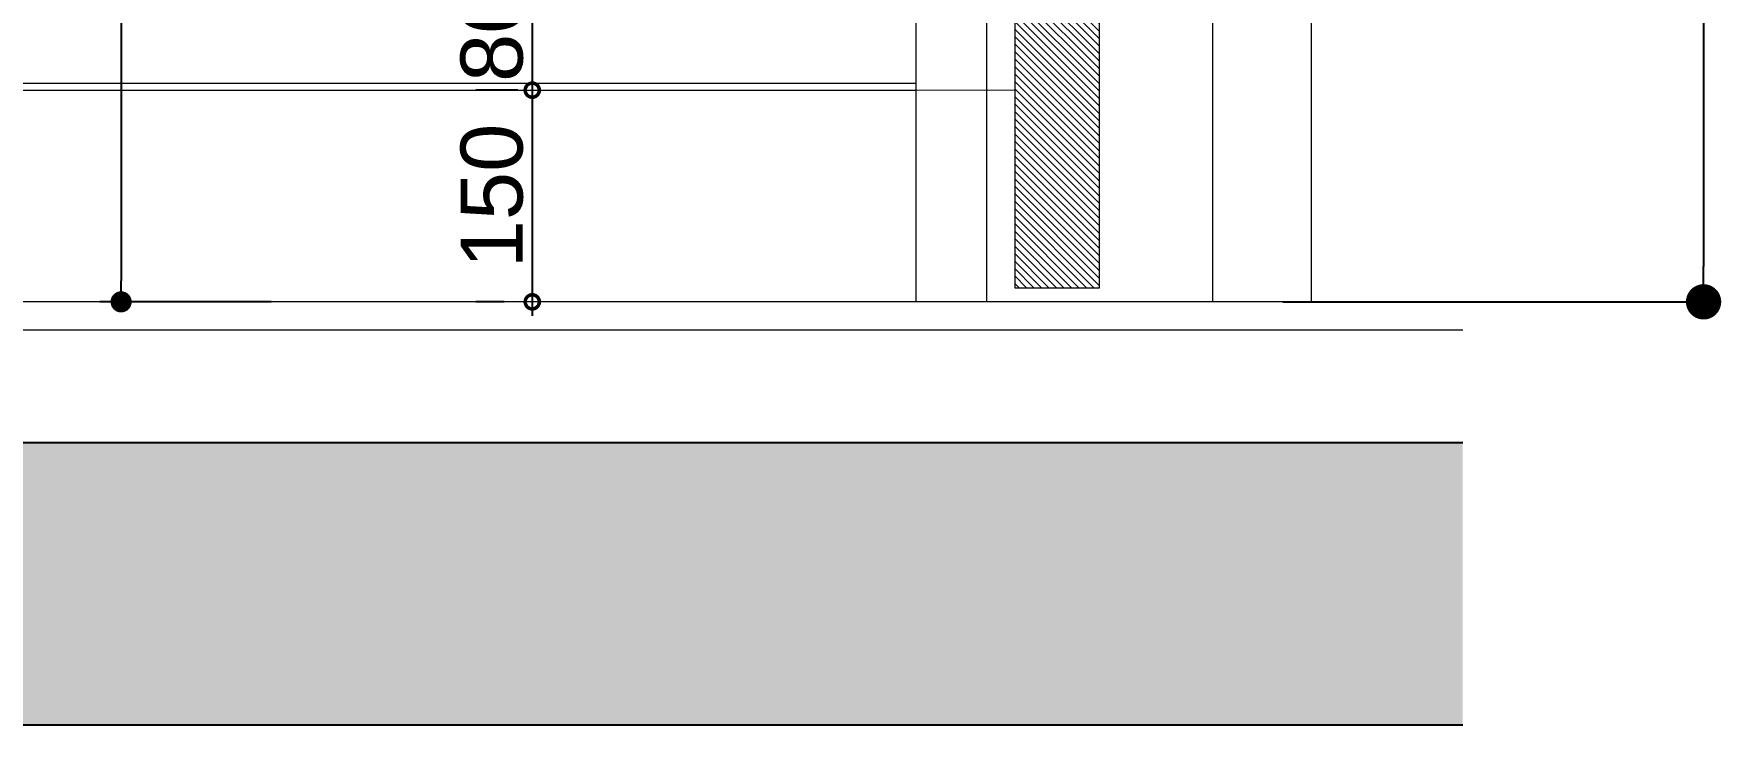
# Model space of a CAD drawing. Header units: inches. Extents: x 230831 to 416194, y 441295 to 526666.
# Drawn here: x 244345 to 245541, y 449117 to 449607 of the extents above; entities that cross this region are included whole.
import ezdxf

# ---------------------------------------------------------------- set-up
doc = ezdxf.new("R2010")
doc.units = ezdxf.units.IN
doc.header["$MEASUREMENT"] = 0
for name, color, linetype in [('8', 8, 'Continuous'), ('A-DIMESNION-1', 7, 'Continuous'), ('CQ section wall', 3, 'Continuous'), ('CQ SPOT DETAIL DIMENSION', 9, 'Continuous'), ('WOOD', 23, 'Continuous'), ('xref grd floor$2$CQ Wall hatch_CHB', 8, 'Continuous')]:
    doc.layers.add(name, color=color, linetype=linetype)
for name, color, linetype, lineweight in [('CQ gypsum 2', 42, 'Continuous', 0), ('CQ Section Flooring fin.', 6, 'Continuous', 0), ('CQ Wood', 30, 'Continuous', 0), ('Marble', 6, 'Continuous', 0)]:
    doc.layers.add(name, color=color, linetype=linetype, lineweight=lineweight)
doc.styles.get("Standard").update_dxf_attribs({"font": 'arial.ttf'})
doc.dimstyles.new('chester 15', dxfattribs={"dimscale": 0.15, "dimtxt": 150, "dimasz": 100, "dimexe": 100, "dimexo": 0, "dimgap": 80, "dimtad": 1, "dimdec": 0, "dimzin": 0, "dimdsep": 46, "dimtxsty": 'Standard', "dimblk": 'DOT', "dimcen": 100, "dimclrd": 1, "dimclre": 1, "dimclrt": 3, "dimadec": 0, "dimazin": 0, "dimtfac": 1, "dimtdec": 0, "dimtofl": 0, "dimtmove": 0, "dimatfit": 3, "dimfxl": 1, "dimtolj": 1, "dimtzin": 0, "dimlwd": -1, "dimarcsym": 0})
doc.dimstyles.new('chester 25', dxfattribs={"dimscale": 0.25, "dimtxt": 150, "dimasz": 100, "dimexe": 10, "dimexo": 20, "dimgap": 80, "dimtad": 1, "dimdec": 0, "dimzin": 0, "dimdsep": 46, "dimtxsty": 'Standard', "dimblk": 'DOT', "dimcen": 50, "dimclrd": 1, "dimclre": 1, "dimclrt": 3, "dimadec": 0, "dimazin": 0, "dimtfac": 1, "dimtdec": 0, "dimtofl": 0, "dimtmove": 0, "dimatfit": 3, "dimfxl": 1, "dimtolj": 1, "dimtzin": 0, "dimlwd": -1, "dimarcsym": 0})
doc.dimstyles.new('CQ Anno', dxfattribs={"dimscale": 40, "dimtxt": 2.2, "dimasz": 200, "dimexe": 1, "dimexo": 0.5, "dimgap": 0.5, "dimtad": 1, "dimrnd": 1, "dimdsep": 46, "dimtxsty": 'Standard', "dimblk": 'DOTSMALL', "dimcen": 0.0025, "dimdle": 0.5, "dimclrd": 8, "dimclre": 8, "dimclrt": 53, "dimazin": 2, "dimtfac": 1, "dimtix": 1, "dimtmove": 1, "dimatfit": 0, "dimfxl": 50, "dimtolj": 1, "dimtzin": 0, "dimlwd": -1, "dimarcsym": 1})

# ---------------------------------------------------------------- blocks, each defined once
blk = doc.blocks.new('SECTION A AND B')
at = {"layer": 'xref grd floor$2$CQ Wall hatch_CHB', "extrusion": (2.77242e-08, -3.39709e-09, 1)}
h = blk.add_hatch(dxfattribs=at)
h.set_pattern_fill('AR-CONC', color=256, scale=10, angle=-13.9714, style=0)
h.set_pattern_definition([(36.028577, (-1e-13, 0), (68.08902, -23.40695), [7.5, -82.5]), (341.028577, (-1e-13, 0), (4.696116, 76.343932), [6, -66]), (86.480021, (5.674, -1.95), (72.785135, 52.936981), [6.374019, -70.114211]), (32.212777, (4.83, 19.41), (99.570572, -41.829513), [11.25, -123.75]), (82.664212, (13.13, 15.92), (114.220033, 71.96377), [9.561034, -105.171376]), (337.21274, (4.83, 19.41), (114.220033, 71.96377), [9, -99]), (7.028577, (13.326, 12.14), (48.2040844, -53.482392), [7.5, -82.5]), (312.028577, (13.326, 12.14), (41.119588, 64.495185), [6, -66]), (57.480021, (17.34, 7.685), (89.323671, 11.012793), [6.374019, -70.114211]), (23.528577, (-1e-13, 0), (9.2173322, 32.010976), [0, -65.2, 0, -67, 0, -66.25]), (353.528577, (-1e-13, 0), (35.0512903, 31.9228578), [0, -38.2, 0, -63.7, 0, -25.25]), (313.528577, (-21.64, 5.384), (51.2584374, -15.0772595), [0, -25, 0, -78, 0, -103.5]), (303.528577, (-31.344, 7.8), (59.0102484, -4.3659754), [0, -32.5, 0, -51.8, 0, -73.5])])
h.paths.add_polyline_path([(234206.7, 453817.2), (234206.7, 453567.2), (236854.2, 453567.2), (236854.2, 453817.2)])
h.paths.add_polyline_path([(234206.7, 449317.2), (234206.7, 449117.2), (236854.2, 449117.2), (236854.2, 449317.2)])
at = {"layer": 'CQ Section Flooring fin.', "extrusion": (2.77242e-08, -3.39709e-09, 1)}
for p, q in [((234206.7, 449417.2, 0), (236734.2, 449417.2, 0)), ((234206.7, 449397.2, 0), (236734.2, 449397.2, 0))]:
    blk.add_line(p, q, dxfattribs=at)
at = {"layer": 'CQ section wall', "extrusion": (2.77242e-08, -3.39709e-09, 1)}
for p, q in [((234206.7, 449317.2, 0), (236854.2, 449317.2, 0)), ((234206.7, 449117.2, 0), (236854.2, 449117.2, 0))]:
    blk.add_line(p, q, dxfattribs=at)
blk = doc.blocks.new('WD-05 cloak room')
at = {"layer": 'WOOD', "lineweight": 0}
h = blk.add_hatch(dxfattribs=at)
h.set_pattern_fill('ANSI31', color=8, scale=30, angle=810, style=0)
h.set_pattern_definition([(225, (306824.4557, 566445.7782), (-2.65165043, 2.65165043), [])])
edge = h.paths.add_edge_path()
edge.add_line((234468.9, 449427.2), (234468.9, 449647.2))
edge.add_line((234468.9, 449647.2), (234472.9, 449647.2))
edge.add_arc((234479.6, 449647.5), 6.66, 86.2721, 183.0718, ccw=False)
edge.add_line((234480, 449654.2), (234480, 449659.2))
edge.add_line((234480, 449659.2), (234482, 449659.2))
edge.add_line((234482, 449659.2), (234482, 449697.2))
edge.add_line((234482, 449697.2), (234484, 449697.2))
edge.add_line((234484, 449697.2), (234484, 449703.2))
edge.add_arc((234484, 449706.2), 3.01, 270, 360.1129)
edge.add_line((234487, 449706.2), (234489, 449706.2))
edge.add_line((234489, 449706.2), (234489, 449696.2))
edge.add_line((234489, 449696.2), (234508.9, 449696.2))
edge.add_line((234508.9, 449696.2), (234508.9, 449706.2))
edge.add_line((234508.9, 449706.2), (234510.9, 449706.2))
edge.add_arc((234513.9, 449706.2), 3.01, 179.8871, 270)
edge.add_line((234513.9, 449703.2), (234513.9, 449697.2))
edge.add_line((234513.9, 449697.2), (234515.8, 449697.2))
edge.add_line((234515.8, 449697.2), (234515.8, 449659.2))
edge.add_line((234515.8, 449659.2), (234517.8, 449659.2))
edge.add_line((234517.8, 449659.2), (234517.8, 449654.2))
edge.add_arc((234518.3, 449647.5), 6.66, -3.0718, 93.7279, ccw=False)
edge.add_line((234524.9, 449647.2), (234528.9, 449647.2))
edge.add_line((234528.9, 449647.2), (234528.9, 449427.2))
edge.add_line((234528.9, 449427.2), (234497.9, 449427.2))
edge.add_line((234497.9, 449427.2), (234468.9, 449427.2))
at = {"layer": 'Marble', "color": 31}
for p, q in [((234318.9, 449642.4, 0), (234318.9, 449417.2, 0)), ((234598.9, 449642.4, 0), (234598.9, 449417.2, 0))]:
    blk.add_line(p, q, dxfattribs=at)
at = {"layer": 'WOOD', "color": 8, "lineweight": 0}
for p, q in [((234548.9, 452057.2, 0), (234548.9, 449417.2, 0)), ((234388.9, 452017.2, 0), (234388.9, 449417.2, 0))]:
    blk.add_line(p, q, dxfattribs=at)
at = {"layer": 'WOOD', "lineweight": 0, "ltscale": 5, "elevation": 0}
for points in [[(234468.9, 449427.2), (234468.9, 449647.2)], [(234528.9, 449647.2), (234528.9, 449427.2), (234497.9, 449427.2), (234497.9, 449427.2), (234468.9, 449427.2)]]:
    blk.add_lwpolyline(points, dxfattribs=at)
blk = doc.blocks.new('_Dot')
at = {"color": 0, "linetype": 'ByBlock', "lineweight": -2}
blk.add_line((-0.5, 0), (-1, 0), dxfattribs=at)
at = {"color": 0, "linetype": 'ByBlock', "const_width": 0.5}
blk.add_lwpolyline([(-0.25, 0, 1), (0.25, 0, 1)], format="xyb", close=True, dxfattribs=at)
blk = doc.blocks.new('*D239')
at = {"layer": 'CQ SPOT DETAIL DIMENSION', "color": 1, "lineweight": -2, "transparency": 16777216}
for p, q in [((244513.8, 452555.2), (244392.4, 452555.2)), ((244513.8, 449417.2), (244392.4, 449417.2))]:
    blk.add_line(p, q, dxfattribs=at)
at = {"layer": 'CQ SPOT DETAIL DIMENSION', "color": 1, "transparency": 16777216}
blk.add_line((244407.4, 452540.2), (244407.4, 449432.2), dxfattribs=at)
at = {"layer": 'Defpoints', "color": 0, "transparency": 16777216}
for p in [(244513.8, 452555.2, 0), (244407.4, 449417.2), (244513.8, 449417.2, 0)]:
    blk.add_point(p, dxfattribs=at)
at = {"layer": 'CQ SPOT DETAIL DIMENSION', "color": 1, "transparency": 16777216, "xscale": 15, "yscale": 15, "zscale": 15}
for p, rotation in [((244407.4, 452555.2), 90), ((244407.4, 449417.2), 270)]:
    blk.add_blockref('_Dot', p, dxfattribs=dict(at, rotation=rotation))
at = {"layer": 'CQ SPOT DETAIL DIMENSION', "color": 3, "transparency": 16777216, "insert": (244383.9, 450986.2), "char_height": 22.5, "attachment_point": 5, "rotation": 90}
blk.add_mtext('\\A1;3138', dxfattribs=at)
blk = doc.blocks.new('_DotSmall')
at = {"color": 0, "linetype": 'ByBlock', "const_width": 0.5}
blk.add_lwpolyline([(-0.0625, 0, 1), (0.0625, 0, 1)], format="xyb", close=True, dxfattribs=at)
blk = doc.blocks.new('*D236')
at = {"layer": 'A-DIMESNION-1', "color": 8, "ltscale": 0.05, "transparency": 16777216}
blk.add_line((244698.7, 449657.2), (244698.7, 449557.2), dxfattribs=at)
at = {"layer": 'A-DIMESNION-1', "color": 8, "lineweight": -2, "ltscale": 0.05, "transparency": 16777216}
for p, q in [((244718.7, 449647.2), (244738.7, 449647.2)), ((244688.5, 449567.2), (244658.7, 449567.2))]:
    blk.add_line(p, q, dxfattribs=at)
at = {"layer": 'Defpoints', "color": 0, "linetype": 'Continuous', "ltscale": 0.05, "transparency": 16777216}
for p in [(244698.7, 449647.2, 0), (244698.7, 449567.2), (244708.5, 449567.2, 0)]:
    blk.add_point(p, dxfattribs=at)
at = {"layer": 'A-DIMESNION-1', "color": 8, "linetype": 'Continuous', "ltscale": 0.05, "transparency": 16777216, "xscale": 20, "yscale": 20, "zscale": 20}
for p, rotation in [((244698.7, 449647.2), 90), ((244698.7, 449567.2), 270)]:
    blk.add_blockref('_DotSmall', p, dxfattribs=dict(at, rotation=rotation))
at = {"layer": 'A-DIMESNION-1', "color": 53, "linetype": 'Continuous', "ltscale": 0.05, "transparency": 16777216, "insert": (244670.2, 449607.2), "char_height": 44, "attachment_point": 5, "rotation": 90}
blk.add_mtext('\\A1;80', dxfattribs=at)
blk = doc.blocks.new('*D235')
at = {"layer": 'A-DIMESNION-1', "color": 8, "lineweight": -2, "ltscale": 0.05, "transparency": 16777216}
for p, q in [((244688.5, 449567.2), (244658.7, 449567.2)), ((244678.8, 449417.2), (244658.7, 449417.2))]:
    blk.add_line(p, q, dxfattribs=at)
at = {"layer": 'A-DIMESNION-1', "color": 8, "ltscale": 0.05, "transparency": 16777216}
blk.add_line((244698.7, 449577.2), (244698.7, 449407.2), dxfattribs=at)
at = {"layer": 'Defpoints', "color": 0, "linetype": 'Continuous', "ltscale": 0.05, "transparency": 16777216}
for p in [(244708.5, 449567.2, 0), (244698.7, 449417.2), (244698.8, 449417.2, 0)]:
    blk.add_point(p, dxfattribs=at)
at = {"layer": 'A-DIMESNION-1', "color": 8, "linetype": 'Continuous', "ltscale": 0.05, "transparency": 16777216, "xscale": 20, "yscale": 20, "zscale": 20}
for p, rotation in [((244698.7, 449567.2), 90), ((244698.7, 449417.2), 270)]:
    blk.add_blockref('_DotSmall', p, dxfattribs=dict(at, rotation=rotation))
at = {"layer": 'A-DIMESNION-1', "color": 53, "linetype": 'Continuous', "ltscale": 0.05, "transparency": 16777216, "insert": (244670.2, 449492.2), "char_height": 44, "attachment_point": 5, "rotation": 90}
blk.add_mtext('\\A1;150', dxfattribs=at)
blk = doc.blocks.new('*D562')
at = {"layer": 'A-DIMESNION-1', "color": 1, "lineweight": -2, "ltscale": 0.05, "transparency": 16777216}
for p, q in [((245230.5, 452144.6), (245531.1, 452144.6)), ((245230.5, 449417.2), (245531.1, 449417.2))]:
    blk.add_line(p, q, dxfattribs=at)
at = {"layer": 'A-DIMESNION-1', "color": 1, "ltscale": 0.05, "transparency": 16777216}
blk.add_line((245528.6, 452119.6), (245528.6, 449442.2), dxfattribs=at)
at = {"layer": 'Defpoints', "color": 0, "linetype": 'Continuous', "ltscale": 0.05, "transparency": 16777216}
for p in [(245225.5, 452144.6, 0), (245225.5, 449417.2, 0), (245528.6, 449417.2)]:
    blk.add_point(p, dxfattribs=at)
at = {"layer": 'A-DIMESNION-1', "color": 1, "linetype": 'Continuous', "ltscale": 0.05, "transparency": 16777216, "xscale": 25, "yscale": 25, "zscale": 25}
for p, rotation in [((245528.6, 452144.6), 90), ((245528.6, 449417.2), 270)]:
    blk.add_blockref('_Dot', p, dxfattribs=dict(at, rotation=rotation))
at = {"layer": 'A-DIMESNION-1', "color": 3, "linetype": 'Continuous', "ltscale": 0.05, "transparency": 16777216, "insert": (245489.8, 450780.9), "char_height": 37.5, "attachment_point": 5, "rotation": 90}
blk.add_mtext('\\A1;2727', dxfattribs=at)

msp = doc.modelspace()

# ---------------------------------------------------------------- linework, layer by layer
at = {"layer": '8', "color": 6, "lineweight": 0, "ltscale": 5, "elevation": 0}
msp.add_lwpolyline([(244045.537, 449567.176), (244970.54, 449567.176), (244970.54, 449417.176), (244045.537, 449417.176)], close=True, dxfattribs=at)
at = {"layer": 'CQ gypsum 2'}
msp.add_line((242875.544, 449572.176, 0), (244970.54, 449572.176, 0), dxfattribs=at)
at = {"layer": 'CQ gypsum 2', "elevation": 0}
msp.add_lwpolyline([(244045.537, 452417.221), (245040.625, 452417.236), (245040.625, 449567.087), (244045.537, 449567.071)], close=True, dxfattribs=at)

# ---------------------------------------------------------------- block references
at = {"layer": 'CQ section wall', "xscale": -1}
msp.add_blockref('SECTION A AND B', (479564.713, 0, 0), dxfattribs=at)
at = {"layer": 'CQ Wood', "xscale": -1}
msp.add_blockref('WD-05 cloak room', (479569.459, 0, 0), dxfattribs=at)

# ---------------------------------------------------------------- dimensions: what is measured, and where the dimension line sits
at = {"layer": 'A-DIMESNION-1', "color": 64, "linetype": 'Continuous', "ltscale": 0.05}
dim = msp.add_linear_dim(base=(245528.622, 449417.176), p1=(245225.54, 452144.605, 0), p2=(245225.54, 449417.176, 0), angle=90, dimstyle='chester 25', dxfattribs=at)
dim.commit()
dim.dimension.update_dxf_attribs({"geometry": '*D562', "text_midpoint": (245489.795, 450780.891)})
for base, p1, p2, picture, middle in [((244698.662, 449567.18), (244698.662, 449647.18, 0), (244708.516, 449567.18, 0), '*D236', (244670.197, 449607.18)), ((244698.662, 449417.176), (244708.516, 449567.18, 0), (244698.836, 449417.176, 0), '*D235', (244670.197, 449492.178))]:
    dim = msp.add_linear_dim(base=base, p1=p1, p2=p2, angle=90, dimstyle='CQ Anno', override={"dimscale": 0, "dimasz": 1, "dimexe": 2, "dimexo": 1, "dimgap": 0.3, "dimcen": 0.005}, dxfattribs=at)
    dim.commit()
    dim.dimension.update_dxf_attribs({"geometry": picture, "text_midpoint": middle})
at = {"layer": 'CQ SPOT DETAIL DIMENSION', "color": 2}
dim = msp.add_linear_dim(base=(244407.406, 449417.176), p1=(244513.836, 452555.216, 0), p2=(244513.836, 449417.176, 0), angle=90, dimstyle='chester 15', dxfattribs=at)
dim.commit()
dim.dimension.update_dxf_attribs({"geometry": '*D239', "text_midpoint": (244383.91, 450986.196)})

doc.saveas('drawing.dxf')
